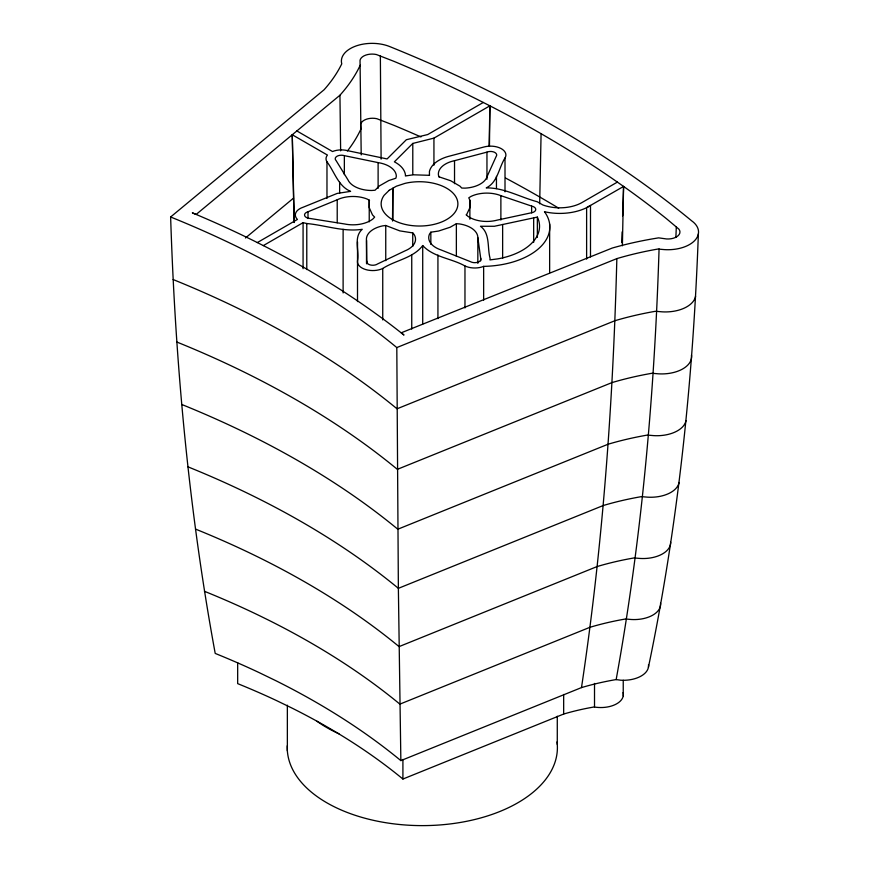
<?xml version="1.0" encoding="UTF-8"?>
<svg xmlns="http://www.w3.org/2000/svg" width="869" height="869" viewBox="0 0 869 869"><rect width="100%" height="100%" fill="white"/><g stroke="black" fill="none" stroke-linecap="round" stroke-linejoin="round"><path stroke-width="1.3" d="M263.329 245.601L303.075 222.66L306.779 223.529C325.191 225.212 343.613 232.175 362.232 229.297C353.248 237.215 359.397 250.761 357.507 260.982A15.349 8.864 0 0 0 365.795 269.586A15.349 8.864 0 0 0 382.74 268.467C395.417 260.244 413.329 258.158 422.714 245.547C433.522 257.289 451.522 258.343 464.969 265.957A15.349 8.864 0 0 0 483.642 266.37A68.184 39.366 0 0 0 544.483 211.721A41.18 23.778 0 0 0 586.618 207.669L590.486 205.453L590.486 256.898M466.197 214.773L467.989 216.392A24.56 14.176 0 0 0 497.177 220.129L530.774 212.916A6.137 3.541 0 0 0 535.738 209.69A6.137 3.541 0 0 0 531.622 206.094L500.881 195.666A24.56 14.176 0 0 0 471.009 196.416L468.782 197.817L469.879 200.239L469.803 207.887L466.425 214.98M489.453 146.448L489.899 105.822L476.679 99.12A1209.572 698.339 0 0 0 393.907 61.33L376.429 54.541A12.123 6.995 0 0 0 360.038 60.341L361.2 154.91M489.106 146.274L489.899 105.822A1209.572 698.339 0 0 1 612.373 178.612L623.584 186.433A1209.572 698.339 0 0 1 666.414 218.662L678.906 229.155A12.123 6.995 0 0 1 666.577 238.964L658.615 237.856L652.576 238.866A258.484 149.229 0 0 0 612.276 248.034L401.217 332.805L403.976 335.043A939.411 542.365 0 0 0 266.892 247.404L256.616 242.201A939.411 542.365 0 0 0 192.331 212.851L196.166 214.426L339.942 95.232L342.408 92.407A258.484 149.229 0 0 0 358.289 69.14L360.255 65.229M541.083 133.696L539.671 203.846M622.389 245.786L623.584 186.433L586.618 207.669L586.618 259.114M616.849 258.614C613.123 402.108 602.858 545.591 581.491 687.596L400.859 760.614A756.019 436.488 0 0 0 275.897 680.72L259.049 672.563A756.019 436.488 0 0 0 215.208 653.423C188.692 509.43 175.342 363.253 170.628 216.989L324.083 89.768A240.061 138.595 0 0 0 341.767 63.85A30.697 17.728 0 0 1 356.051 45.97A30.697 17.728 0 0 1 390.127 46.741A1227.984 708.974 0 0 1 691.691 220.845A30.697 17.728 0 0 1 694.82 240.452A30.697 17.728 0 0 1 664.633 249.631L657.866 249.055A240.061 138.595 0 0 0 616.849 258.614L396.807 347.567A920.988 531.73 0 0 0 170.628 216.989M621.759 242.603L622.106 231.904M622.628 215.86L623.584 186.433M659.071 248.86C654.553 393.168 641.941 537.433 616.154 679.58L615.165 679.743A197.057 113.774 0 0 0 581.491 687.596M675.886 237.335L676.321 226.711M648.415 667.262C678.211 524.68 693.104 379.318 698.372 233.848M429.471 175.397L429.416 171.617A33.772 19.498 0 0 1 449.751 156.062L484 146.991A15.349 8.864 0 0 1 500.87 148.436A15.349 8.864 0 0 1 505.008 157.984C498.773 167.76 497.752 182.392 486.238 187.889C504.15 187.65 520.292 197.241 537.216 201.738L542.864 204.965A31.512 18.195 0 0 0 582.806 202.064L617.37 182.11M430.839 232.197L429.558 233.978A24.56 14.176 0 0 0 441.007 249.924L470.509 261.688A6.137 3.541 0 0 0 477.928 262.177A6.137 3.541 0 0 0 480.676 258.169L477.841 237.65A24.56 14.176 0 0 0 459.647 223.952L456.366 223.702L450.164 227.243L438.639 231.024L430.839 232.197L430.839 244.385M489.899 105.822L433.935 138.128L412.786 143.439L394.374 161.83A33.772 19.498 0 0 1 405.486 175.299L405.388 175.983L413.209 174.799L429.471 175.321M245.438 237.997L293.537 198.121L292.266 134.76L327.417 155.051A15.349 8.864 0 0 0 326.972 161.83L326.972 198.393M483.283 102.466L427.733 134.543L406.355 139.724L387.107 158.94L347.785 150.706A15.349 8.864 0 0 0 332.501 151.532L296.861 130.947M257.3 242.592L297.426 219.433A15.349 8.864 0 0 1 302.933 207.311L337.161 193.429L350.598 191.365C338.182 186.248 334.489 171.725 326.972 161.83M369.227 221.834L369.227 200.163L369.151 207.517L372.497 214.925L374.637 217.098L373.116 218.782A24.56 14.176 0 0 1 344.602 223.974L310.244 218.499A6.137 3.541 0 0 1 304.65 215.631A6.137 3.541 0 0 1 307.995 211.775L337.215 199.783A24.56 14.176 0 0 1 367.087 199.034L369.542 200.337M237.672 662.743L237.672 683.631A672.856 388.476 0 0 1 276.7 700.664L291.691 707.931A672.856 388.476 0 0 1 402.912 779.037L563.666 714.046A175.386 101.26 0 0 1 593.636 707.062L598.578 707.475A22.431 12.948 0 0 0 623.073 692.571M439.182 177.102L438.465 175.245A24.56 14.176 0 0 1 454.53 160.689L486.955 152.129A6.137 3.541 0 0 1 494.428 152.249A6.137 3.541 0 0 1 496.166 156.442L487.118 176.472A24.56 14.176 0 0 1 465.067 188.138L461.743 188.052L459.983 186.183L450.674 180.741L439.084 176.852M537.357 217.087A59.059 34.097 0 0 1 497.796 258.864L489.953 259.907L490.062 258.321C487.129 247.861 490.442 233.533 480.47 226.266L494.374 226.277L537.357 217.087L537.357 237.4M385.825 225.473L382.577 225.897A24.56 14.176 0 0 0 366.501 240.452L366.501 263.47M616.154 679.58L620.716 680.21A25.201 14.545 0 0 0 648.491 664.72M344.352 155.66L378.113 162.612A24.56 14.176 0 0 1 396.318 176.309L395.884 178.21L388.877 180.513L379.438 185.89L375.028 190.235L371.758 190.485A24.56 14.176 0 0 1 348.034 179.981L336.097 160.58A6.137 3.541 0 0 1 336.955 156.29A6.137 3.541 0 0 1 344.352 155.66L344.352 174.615M412.525 232.675L414.046 234.369A24.56 14.176 0 0 1 405.063 250.837L377.57 263.948A6.137 3.541 0 0 1 370.303 264.947A6.137 3.541 0 0 1 366.751 261.145L366.501 240.452M293.537 198.121L294.265 222.518L292.266 134.76M400.859 760.614L398.371 588.335L396.807 347.567M339.942 95.232L340.637 150.848M381.111 159.125L380.361 55.779M623.236 680.286L623.236 695.95M594.515 683.414L594.515 706.91M563.666 694.461L563.666 714.046M557.279 716.219L557.279 744.418M549.642 224.017L549.642 272.757M533.664 217.989L533.664 242.353M531.622 206.094L531.622 212.862M505.008 157.984L505.008 191.832M502.64 224.495L502.64 258.343M500.881 195.666L500.881 220.031M496.449 176.396L496.449 188.584M486.955 152.129L486.955 179.21M483.642 266.37L483.642 300.218M480.676 258.169L480.676 260.874M477.841 237.65L477.841 263.372M469.879 200.239L469.879 219.194M464.969 265.957L464.969 307.93M456.366 223.702L456.366 256.192M454.53 160.689L454.53 183.696M437.933 255.019L437.933 318.651M433.935 138.128L433.935 165.208M422.714 245.547L422.714 324.072M412.786 143.439L412.786 174.571M412.732 246.448L412.732 232.914L399.794 230.882L385.749 225.484L385.749 260.689M411.743 254.584L411.743 329.058M402.912 759.452L402.912 779.037M392.853 220.704L392.853 188.204L392.506 220.9M382.74 268.467L382.74 319.911M378.113 162.612L378.113 188.334M366.751 261.145L366.751 263.861M357.528 241.919L357.507 301.597M343.114 229.297L343.114 292.929M339.638 182.316L339.638 193.157M337.215 199.783L337.215 222.801M307.995 211.775L307.995 218.543M306.779 223.529L306.779 269.564M303.075 222.66L303.075 268.684M287.357 705.183L287.357 750.838M557.029 741.898A135.075 77.982 0 0 1 425.669 825.593A135.075 77.982 0 0 1 287.281 745.754M338.986 733.805A135.075 77.982 0 0 1 317.011 721.27M173.116 279.536A911.777 526.408 0 0 1 397.024 408.81L614.872 320.737A237.661 137.215 0 0 1 655.487 311.276L662.178 311.841A30.393 17.543 0 0 0 695.58 296.22M347.448 150.956A255.899 147.741 0 0 0 358.897 133.163L360.852 129.285L360.624 124.452A12.003 6.93 0 0 1 376.864 118.705L394.157 125.429A1197.471 691.355 0 0 1 420.944 136.933M660.549 603.195A26.526 15.316 0 0 1 631.307 619.499L625.463 619A207.43 119.759 0 0 0 590.018 627.266L399.881 704.129A795.808 459.462 0 0 0 268.347 620.031L259.527 615.697A795.808 459.462 0 0 0 204.454 591.3M195.492 529.08A828.972 478.602 0 0 1 399.067 646.612L597.122 566.545A216.077 124.756 0 0 1 634.044 557.941L640.138 558.452A27.634 15.957 0 0 0 670.651 542.169M176.809 342.017A898.101 518.511 0 0 1 397.361 469.347L611.939 382.61A234.098 135.151 0 0 1 651.946 373.279L658.539 373.833A29.937 17.282 0 0 0 691.474 355.063M187.845 466.794A857.258 494.939 0 0 1 398.371 588.335L603.184 505.541A223.452 129.003 0 0 1 641.365 496.644L647.666 497.166A28.579 16.5 0 0 0 679.069 482.491M181.664 404.433A880.145 508.148 0 0 1 397.806 529.221L608.094 444.222A229.416 132.446 0 0 1 647.296 435.087L653.76 435.63A29.34 16.935 0 0 0 685.999 420.553M505.617 178.069A1197.471 691.355 0 0 1 558.68 208.18M389.225 190.278L384.152 195.275A38.377 22.159 0 0 0 414.263 225.821A38.377 22.159 0 0 0 457.594 201.13A38.377 22.159 0 0 0 405.052 183.359L396.351 186.216L389.225 190.278"/></g></svg>
